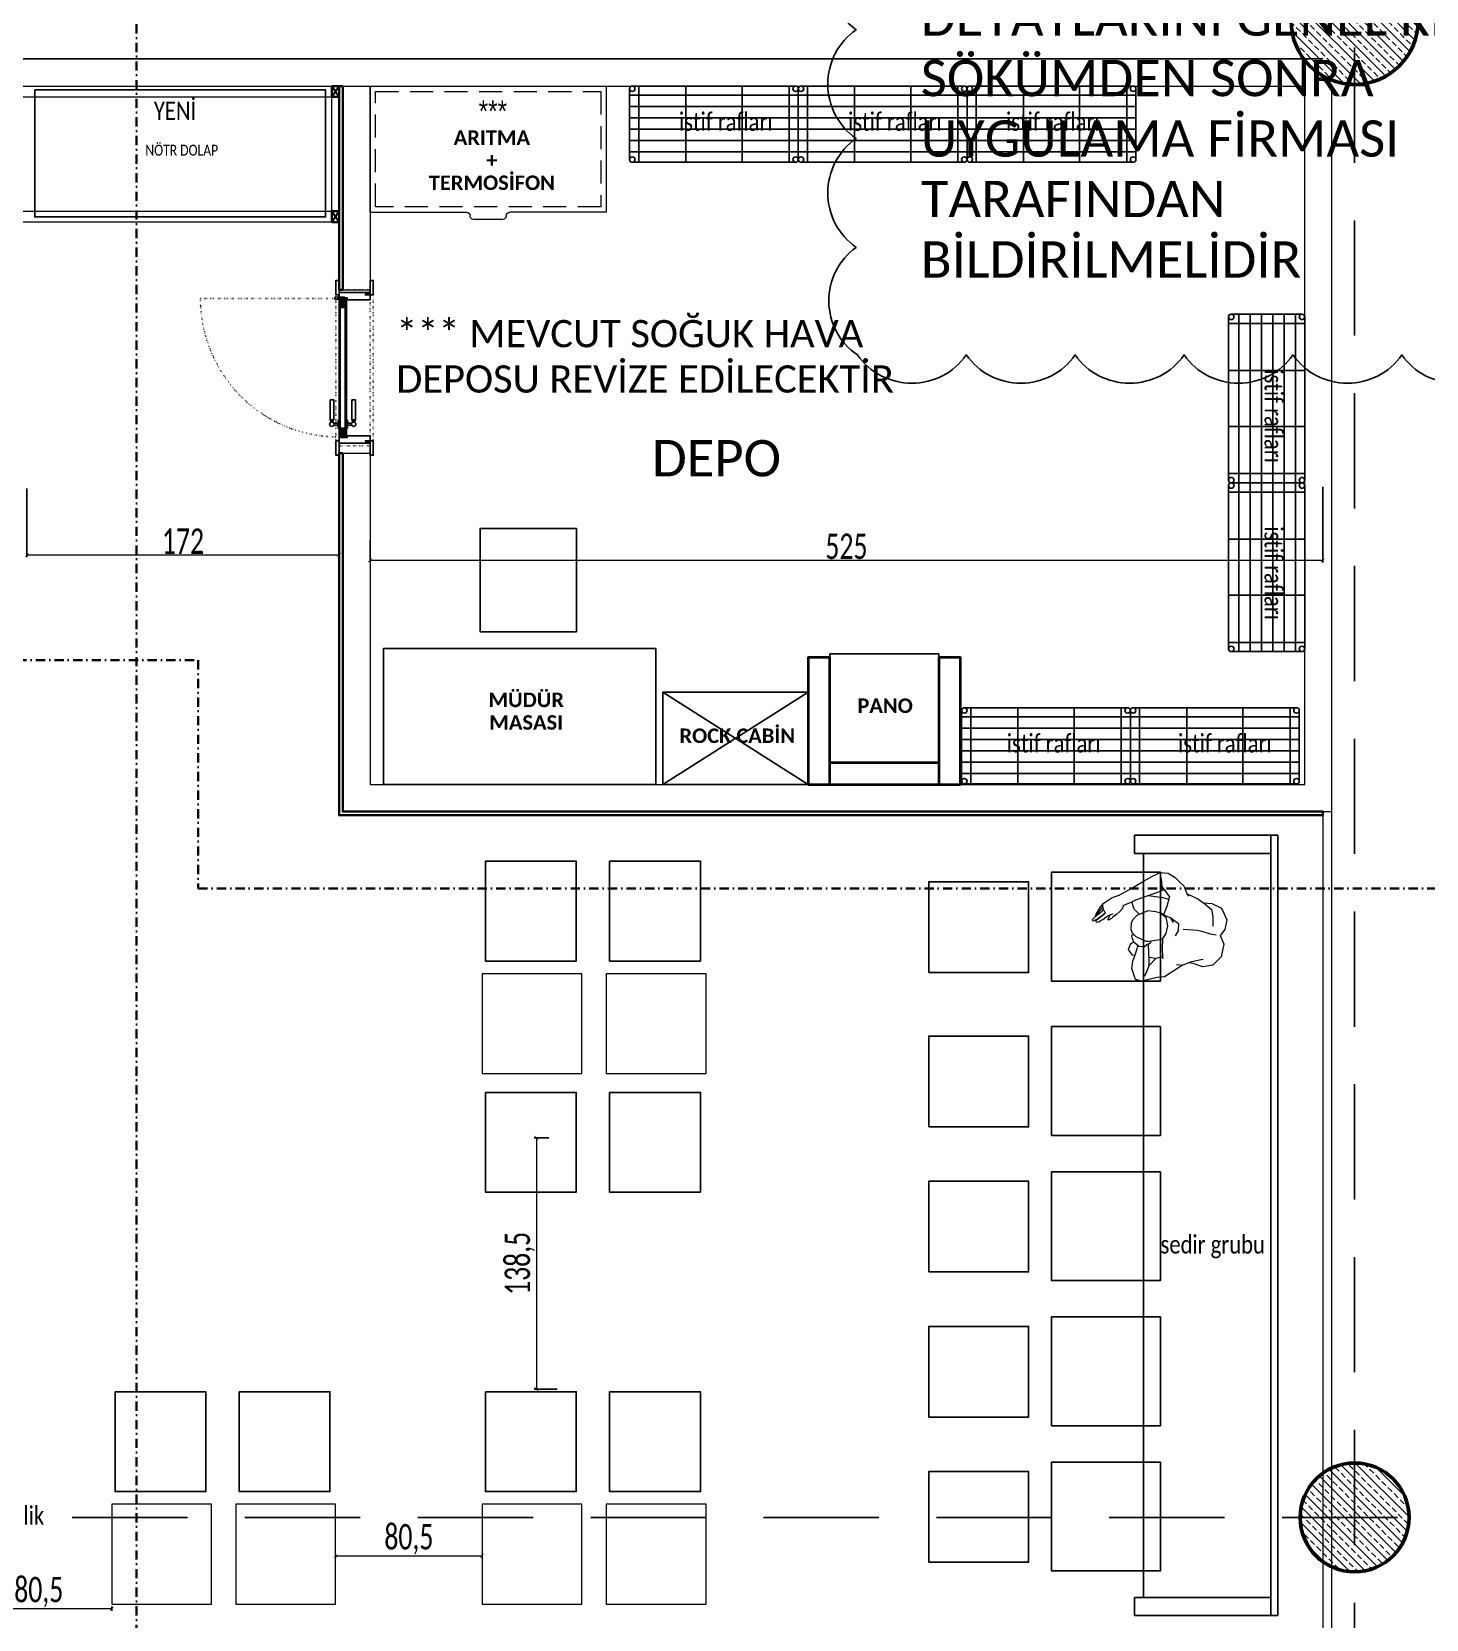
# Model space of a CAD drawing. Header units: millimetres. Extents: x -24 to 530668, y -246875 to -2983.
# Drawn here: x 260652 to 261420, y -106798 to -105923 of the extents above; entities that cross this region are included whole.
import ezdxf

# ---------------------------------------------------------------- set-up
doc = ezdxf.new("R2010")
doc.units = ezdxf.units.MM
doc.header["$PDMODE"] = 2
for name, pattern in [('ACAD_ISO07W100', [3, 0, -3]), ('DASHDOTX2', [50.8, 25.4, -12.7, 0, -12.7]), ('DASHED', [19.05, 12.7, -6.35]), ('DASHED2', [9.525, 6.35, -3.175])]:
    doc.linetypes.add(name, pattern=pattern)
doc.layers.get('0').update_dxf_attribs({"lineweight": 20})
for name, color, linetype in [('0-HSL-HTC', 253, 'Continuous'), ('a_grid_label_1_1', 9, 'Continuous'), ('a_outline_02', 1, 'Continuous'), ('a_text_1_1000_english', 7, 'Continuous'), ('kapı', 25, 'Continuous'), ('yazı', 11, 'Continuous')]:
    doc.layers.add(name, color=color, linetype=linetype)
for name, color, linetype, lineweight in [('A-RCON-1', 8, 'Continuous', 5), ('ahşap', 32, 'Continuous', 25), ('ahşap kesit', 30, 'Continuous', 30), ('alçıpan', 12, 'Continuous', 20), ('CAM', 141, 'Continuous', 0), ('demir-1', 103, 'Continuous', 20), ('elektrik panosu', 1, 'Continuous', 25), ('KP', 167, 'Continuous', 30), ('makineekipman', 156, 'Continuous', 20), ('mutfak ekipmanları', 167, 'Continuous', 25), ('t_kesitçizgisi', 7, 'DASHDOTX2', 30), ('t_mob kesit', 32, 'Continuous', 25), ('t_yazı', 23, 'Continuous', 25), ('tefris', 30, 'Continuous', 0), ('tefrişoturum', 59, 'Continuous', 25), ('tefrişyazı', 7, 'Continuous', 20), ('tezgahekipman', 146, 'Continuous', 20), ('X_S_COL_01$0$SC_COLS_SITU_E_SECT', 4, 'Continuous', 50), ('ölçü', 251, 'Continuous', 5)]:
    doc.layers.add(name, color=color, linetype=linetype, lineweight=lineweight)
doc.styles.add('OLUŞTURULMUŞ_STİL_1', font='arialbd.ttf')
doc.styles.get("Standard").update_dxf_attribs({"font": 'times.ttf', "height": 12})
doc.styles.add('style1', font='arial.ttf', dxfattribs={"height": 20})
doc.styles.add('text2', font='calibri.ttf', dxfattribs={"width": 0.8})
doc.styles.add('Ölçü50', font='calibri.ttf', dxfattribs={"width": 0.7})
doc.dimstyles.new('olcu10', dxfattribs={"dimtxt": 14, "dimasz": 2, "dimexe": 1.25, "dimexo": 0.625, "dimgap": 0.5, "dimtad": 1, "dimdec": 1, "dimrnd": 0.5, "dimzin": 9, "dimtxsty": 'Ölçü50', "dimblk": 'ARCHTICK', "dimcen": 2, "dimclrd": 256, "dimclre": 256, "dimclrt": 6, "dimazin": 2, "dimtfac": 1, "dimtdec": 1, "dimtix": 1, "dimtmove": 0, "dimatfit": 3, "dimldrblk": 'ARCHTICK', "dimfxl": 1, "dimlwd": -1, "dimarcsym": 0})
pattern_1 = [(135, (232235.527, -121067.091), (-4.490128, -4.490128), []), (135, (232235.527, -121062.601), (-4.490128, -4.490128), [3.175, -1.5875])]

# ---------------------------------------------------------------- blocks, each defined once
blk = doc.blocks.new('_ArchTick')
at = {"color": 0, "linetype": 'ByBlock', "const_width": 0.15}
blk.add_lwpolyline([(-0.5, -0.5), (0.5, 0.5)], dxfattribs=at)
blk = doc.blocks.new('*D650')
at = {"layer": 'DEFPOINTS', "color": 0, "transparency": 16777216}
for p in [(260937.12, -106532.78), (260929.71, -106671.33), (260941.8, -106671.33)]:
    blk.add_point(p, dxfattribs=at)
at = {"layer": 'ölçü', "lineweight": -2, "transparency": 16777216}
for p, q in [((260936.5, -106532.78), (260928.46, -106532.78)), ((260941.18, -106671.33), (260928.46, -106671.33))]:
    blk.add_line(p, q, dxfattribs=at)
at = {"layer": 'ölçü', "transparency": 16777216}
blk.add_line((260929.71, -106532.78), (260929.71, -106671.33), dxfattribs=at)
at = {"layer": 'ölçü', "transparency": 16777216, "xscale": 2, "yscale": 2, "zscale": 2}
for p, rotation in [((260929.71, -106532.78), 90), ((260929.71, -106671.33), 270)]:
    blk.add_blockref('_ArchTick', p, dxfattribs=dict(at, rotation=rotation))
at = {"layer": 'ölçü', "color": 6, "transparency": 16777216, "insert": (260920.58, -106602.06), "char_height": 14, "attachment_point": 5, "rotation": 90, "style": 'Ölçü50'}
blk.add_mtext('138,5', dxfattribs=at)
blk = doc.blocks.new('*D651')
at = {"layer": 'DEFPOINTS', "color": 0, "transparency": 16777216}
for p in [(260819.1, -106762.37), (260899.79, -106762.37), (260899.79, -106763.26)]:
    blk.add_point(p, dxfattribs=at)
at = {"layer": 'ölçü', "lineweight": -2, "transparency": 16777216}
for p, q in [((260819.1, -106763), (260819.1, -106764.51)), ((260899.79, -106763), (260899.79, -106764.51))]:
    blk.add_line(p, q, dxfattribs=at)
at = {"layer": 'ölçü', "transparency": 16777216}
blk.add_line((260819.1, -106763.26), (260899.79, -106763.26), dxfattribs=at)
at = {"layer": 'ölçü', "transparency": 16777216, "xscale": 2, "yscale": 2, "zscale": 2, "rotation": 180}
blk.add_blockref('_ArchTick', (260819.1, -106763.26), dxfattribs=at)
at = {"layer": 'ölçü', "transparency": 16777216, "xscale": 2, "yscale": 2, "zscale": 2}
blk.add_blockref('_ArchTick', (260899.79, -106763.26), dxfattribs=at)
at = {"layer": 'ölçü', "color": 6, "transparency": 16777216, "insert": (260859.44, -106754.13), "char_height": 14, "attachment_point": 5, "style": 'Ölçü50'}
blk.add_mtext('80,5', dxfattribs=at)
blk = doc.blocks.new('*D669')
at = {"layer": 'DEFPOINTS', "color": 0, "transparency": 16777216}
for p in [(261363.03, -106173.36), (260838.03, -106202.91), (261363.03, -106214.48)]:
    blk.add_point(p, dxfattribs=at)
at = {"layer": 'ölçü', "lineweight": -2, "transparency": 16777216}
for p, q in [((261363.03, -106173.99), (261363.03, -106215.73)), ((260838.03, -106203.54), (260838.03, -106215.73))]:
    blk.add_line(p, q, dxfattribs=at)
at = {"layer": 'ölçü', "transparency": 16777216}
blk.add_line((260838.03, -106214.48), (261363.03, -106214.48), dxfattribs=at)
at = {"layer": 'ölçü', "transparency": 16777216, "xscale": 2, "yscale": 2, "zscale": 2, "rotation": 180}
blk.add_blockref('_ArchTick', (260838.03, -106214.48), dxfattribs=at)
at = {"layer": 'ölçü', "transparency": 16777216, "xscale": 2, "yscale": 2, "zscale": 2}
blk.add_blockref('_ArchTick', (261363.03, -106214.48), dxfattribs=at)
at = {"layer": 'ölçü', "color": 6, "transparency": 16777216, "insert": (261100.53, -106206.81), "char_height": 14, "attachment_point": 5, "style": 'Ölçü50'}
blk.add_mtext('525', dxfattribs=at)
blk = doc.blocks.new('*D646')
at = {"layer": 'DEFPOINTS', "color": 0, "transparency": 16777216}
for p in [(260648.9, -106174.2), (260821.03, -106174.2), (260821.03, -106211.53)]:
    blk.add_point(p, dxfattribs=at)
at = {"layer": 'ölçü', "lineweight": -2, "transparency": 16777216}
for p, q in [((260648.9, -106174.83), (260648.9, -106212.78)), ((260821.03, -106174.83), (260821.03, -106212.78))]:
    blk.add_line(p, q, dxfattribs=at)
at = {"layer": 'ölçü', "transparency": 16777216}
blk.add_line((260648.9, -106211.53), (260821.03, -106211.53), dxfattribs=at)
at = {"layer": 'ölçü', "transparency": 16777216, "xscale": 2, "yscale": 2, "zscale": 2, "rotation": 180}
blk.add_blockref('_ArchTick', (260648.9, -106211.53), dxfattribs=at)
at = {"layer": 'ölçü', "transparency": 16777216, "xscale": 2, "yscale": 2, "zscale": 2}
blk.add_blockref('_ArchTick', (260821.03, -106211.53), dxfattribs=at)
at = {"layer": 'ölçü', "color": 6, "transparency": 16777216, "insert": (260734.97, -106203.92), "char_height": 14, "attachment_point": 5, "style": 'Ölçü50'}
blk.add_mtext('172', dxfattribs=at)
blk = doc.blocks.new('isttif rafı-flat-4')
for p, q in [((-1104.87, -1286.02), (-1104.87, -1379.02)), ((-1098.62, -1286.02), (-1098.62, -1379.02)), ((-1092.37, -1286.02), (-1092.37, -1379.02)), ((-1086.12, -1286.02), (-1086.12, -1379.02)), ((-1079.87, -1286.02), (-1079.87, -1379.02)), ((-1073.62, -1286.02), (-1073.62, -1379.02)), ((-1109.96, -1291.09), (-1067.96, -1291.09)), ((-1109.96, -1317.02), (-1067.96, -1317.02)), ((-1109.96, -1348.02), (-1067.96, -1348.02)), ((-1109.96, -1373.94), (-1067.96, -1373.94))]:
    blk.add_line(p, q)
blk.add_lwpolyline([(-1109.96, -1287.52), (-1109.96, -1377.52, 0.414214), (-1108.46, -1379.02), (-1069.46, -1379.02, 0.414214), (-1067.96, -1377.52), (-1067.96, -1287.52, 0.414214), (-1069.46, -1286.02), (-1108.46, -1286.02, 0.414214)], format="xyb", close=True)
for centre in [(-1108.46, -1287.52), (-1069.46, -1287.52), (-1108.46, -1377.52), (-1069.46, -1377.52)]:
    blk.add_circle(centre, 1.5)
blk = doc.blocks.new('A$C70273054-flat-1')
for p, q in [((-67, 130.2), (-67, 0)), ((2.5, 130.2), (-67, 130.2)), ((2.5, 130.2), (2.5, 77.1)), ((4.5, 75.1), (4.5, 75.1)), ((6.5, 57.1), (6.5, 73.1)), ((2.5, 0), (2.5, 53.1)), ((4.5, 55.1), (4.5, 55.1)), ((-67, 0), (2.5, 0))]:
    blk.add_line(p, q)
at = {"linetype": 'DASHED'}
blk.add_lwpolyline([(-0.5, 3), (-0.5, 127.2), (-64, 127.2), (-64, 3)], close=True, dxfattribs=at)
for centre, start, end in [((4.5, 77.1), 180, 270), ((4.5, 73.1), 0, 90), ((4.5, 53.1), 90, 180), ((4.5, 57.1), 270, 0)]:
    blk.add_arc(centre, 2, start, end)
at = {"style": 'style1', "width": 0.8}
blk.add_text('***', height=12, rotation=90, dxfattribs=at).set_placement((-47.18, 54.67))
blk = doc.blocks.new('dada')
for p, q in [((219967.82, -31810.1), (219965.63, -31815.29)), ((219973.43, -31806.86), (219967.82, -31810.1)), ((219980.49, -31806.97), (219973.43, -31806.86)), ((219984.71, -31810.01), (219980.49, -31806.97)), ((219988.56, -31808.22), (219984.71, -31810.01)), ((219993.91, -31808.37), (219988.56, -31808.22)), ((219998.88, -31812.26), (219993.91, -31808.37)), ((219965.63, -31815.29), (219966.32, -31821.02)), ((219967.93, -31820.3), (219969.4, -31817.13)), ((219969.4, -31817.13), (219969.8, -31816.05)), ((219984.28, -31815.56), (219984.55, -31812.14)), ((219984.57, -31817.26), (219984.28, -31815.56)), ((219984.6, -31818.7), (219984.57, -31817.26)), ((219984.6, -31820.52), (219984.6, -31818.7)), ((219993.96, -31816.3), (219988.77, -31815.1)), ((219997.59, -31817.95), (219993.96, -31816.3)), ((219999.73, -31822.23), (219997.59, -31817.95)), ((219999.67, -31813.16), (219998.88, -31812.26)), ((220000.91, -31818.54), (219999.67, -31813.16)), ((220000.18, -31823.15), (220000.91, -31818.54)), ((219964.1, -31826.49), (219961.55, -31828.75)), ((219963.56, -31829.8), (219964.1, -31826.49)), ((219964.1, -31826.49), (219966.74, -31822.57)), ((219966.32, -31821.02), (219966.1, -31823.52)), ((219966.74, -31822.57), (219967.93, -31820.3)), ((219983.43, -31830.57), (219984.36, -31825.28)), ((219984.36, -31825.28), (219984.72, -31822.78)), ((219984.72, -31822.78), (219984.6, -31820.52)), ((220001.59, -31826.62), (219999.73, -31822.23)), ((220002.81, -31832.98), (220001.59, -31826.62)), ((219955.53, -31834.58), (219954.16, -31838.39)), ((219961.55, -31828.75), (219955.53, -31834.58)), ((219981.99, -31833.12), (219978.94, -31834.02)), ((219985.92, -31833.89), (219981.99, -31833.12)), ((219988.07, -31839.19), (219985.66, -31836.85)), ((219988.02, -31838.63), (219985.92, -31833.89)), ((220002.93, -31833.11), (220001.86, -31831.93)), ((220006.66, -31835.82), (220002.93, -31833.11)), ((220008.27, -31838.35), (220006.66, -31835.82)), ((219954.16, -31838.39), (219950.29, -31846.24)), ((219954.91, -31845.07), (219953.11, -31845.59)), ((219959.4, -31844.48), (219954.91, -31845.07)), ((219964.26, -31841.56), (219959.4, -31844.48)), ((219962.84, -31845.25), (219959.4, -31844.48)), ((219970.62, -31847.5), (219962.84, -31845.25)), ((219964.25, -31845.64), (219964.26, -31841.56)), ((219965.95, -31838.14), (219964.26, -31841.56)), ((219965.95, -31838.14), (219964.98, -31837.71)), ((219970.28, -31839.47), (219965.95, -31838.14)), ((219975.28, -31840.42), (219970.28, -31839.47)), ((219975.15, -31840.74), (219972.56, -31847.46)), ((219978.82, -31839.44), (219975.15, -31840.74)), ((219983.21, -31839.4), (219978.82, -31839.44)), ((219987.64, -31841.51), (219983.21, -31839.4)), ((219989.39, -31844.89), (219987.64, -31841.51)), ((219988.07, -31839.19), (219988.02, -31838.63)), ((219988.47, -31841.63), (219988.07, -31839.19)), ((219989.1, -31844.08), (219988.47, -31841.63)), ((219993.46, -31842.32), (219988.64, -31842.96)), ((219989.4, -31845.86), (219989.1, -31844.08)), ((219989.4, -31847.79), (219989.39, -31844.89)), ((219999.27, -31842.1), (219993.46, -31842.32)), ((219997.01, -31853.72), (219997.93, -31845.57)), ((219997.93, -31845.57), (219997.61, -31842.23)), ((219999.27, -31842.1), (220002.34, -31845.71)), ((219999.97, -31848.98), (220002.34, -31845.71)), ((220002.34, -31845.71), (220003.54, -31847.27)), ((220010.11, -31841.56), (220008.27, -31838.35)), ((220011.49, -31845.77), (220010.11, -31841.56)), ((220010.84, -31850.1), (220011.49, -31845.77)), ((219950.29, -31846.24), (219950.45, -31849.81)), ((219950.45, -31849.81), (219955.8, -31853.26)), ((219955.8, -31853.26), (219959.9, -31853.53)), ((219959.9, -31853.53), (219963.48, -31853.17)), ((219963.15, -31854.85), (219963.36, -31853.18)), ((219963.48, -31853.17), (219967.29, -31852.84)), ((219967.29, -31852.84), (219968.82, -31852.87)), ((219969.08, -31849.16), (219968.58, -31852.23)), ((219968.58, -31852.23), (219970.19, -31855.43)), ((219968.58, -31852.23), (219968.58, -31852.23)), ((219970.59, -31848.03), (219969.08, -31849.16)), ((219970.97, -31847.21), (219970.59, -31848.03)), ((219972.17, -31846.32), (219970.97, -31847.21)), ((219972.17, -31846.32), (219972.92, -31846.53)), ((219972.56, -31847.46), (219972.17, -31849.01)), ((219972.17, -31849.01), (219973.41, -31854.95)), ((219985.09, -31857.09), (219988.91, -31851.81)), ((219988.91, -31851.81), (219989.4, -31847.79)), ((219993.17, -31859.66), (219997.01, -31853.72)), ((219997.01, -31853.72), (219999.97, -31848.98)), ((220003.54, -31847.27), (220008.04, -31848.65)), ((220003.67, -31858.47), (220007.38, -31854.47)), ((220007.38, -31854.47), (220010.84, -31850.1)), ((220010.84, -31850.1), (220010.84, -31850.1)), ((219965.64, -31857.49), (219963.15, -31854.85)), ((219968.51, -31857.12), (219965.64, -31857.49)), ((219970.32, -31855.52), (219968.51, -31857.12)), ((219970.19, -31855.43), (219971.96, -31856.56)), ((219971.96, -31856.56), (219973.39, -31857.25)), ((219973.39, -31857.25), (219974.3, -31857.1)), ((219973.41, -31854.95), (219974.93, -31857.36)), ((219974.3, -31857.1), (219974, -31855.88)), ((219974.93, -31857.36), (219976.56, -31858.48)), ((219976.56, -31858.48), (219980.28, -31859.2)), ((219980.28, -31859.2), (219982.44, -31858.76)), ((219982.44, -31858.76), (219985.09, -31857.09)), ((219985.8, -31856.21), (219987.9, -31859.37)), ((219987.9, -31859.37), (219991.64, -31861.58)), ((219988.57, -31865.91), (219991.64, -31861.58)), ((219991.64, -31861.58), (219993.17, -31859.66)), ((219998.72, -31863.72), (220003.67, -31858.47)), ((219980.08, -31870.45), (219978.82, -31871.79)), ((219978.82, -31871.79), (219978.86, -31872.05)), ((219978.86, -31872.05), (219979.15, -31872.17)), ((219979.15, -31872.17), (219981.22, -31871.84)), ((219981.05, -31869.82), (219980.08, -31870.45)), ((219980.27, -31873.42), (219981.5, -31872.16)), ((219983.16, -31868.07), (219981.05, -31869.82)), ((219981.22, -31871.84), (219982.18, -31871.28)), ((219981.5, -31872.16), (219982.18, -31871.28)), ((219982.18, -31871.28), (219982.73, -31870.18)), ((219984.86, -31866.77), (219983.16, -31868.07)), ((219986.8, -31865.87), (219984.86, -31866.77)), ((219988.57, -31865.91), (219986.8, -31865.87)), ((219993.34, -31869.51), (219991.22, -31872.75)), ((219993.34, -31869.51), (219998.72, -31863.72)), ((219976.27, -31878.1), (219976.66, -31876.87)), ((219976.41, -31878.38), (219976.27, -31878.1)), ((219976.79, -31878.46), (219976.41, -31878.38)), ((219976.48, -31879.78), (219978.12, -31877.92)), ((219976.62, -31880.37), (219976.48, -31879.78)), ((219976.88, -31880.62), (219976.62, -31880.37)), ((219976.66, -31876.87), (219977.52, -31876.06)), ((219977.86, -31877.77), (219976.79, -31878.46)), ((219979.16, -31879.29), (219976.88, -31880.62)), ((219977.52, -31876.06), (219978.45, -31875.03)), ((219978.67, -31877.01), (219977.86, -31877.77)), ((219978.12, -31877.92), (219979.05, -31877.16)), ((219978.45, -31875.03), (219979.15, -31874.38)), ((219980.13, -31875.83), (219978.67, -31877.01)), ((219979.05, -31877.16), (219980.26, -31876.22)), ((219979.15, -31874.38), (219980.27, -31873.42)), ((219981.04, -31877.69), (219979.16, -31879.29)), ((219981.25, -31878.56), (219979.16, -31879.29)), ((219979.44, -31879.52), (219979.16, -31879.29)), ((219981.03, -31879.23), (219979.44, -31879.52)), ((219982.07, -31874.36), (219980.13, -31875.83)), ((219980.26, -31876.22), (219981.28, -31875.32)), ((219984.29, -31878.28), (219981.03, -31879.23)), ((219982.21, -31876.84), (219981.04, -31877.69)), ((219983.47, -31877.43), (219981.25, -31878.56)), ((219981.28, -31875.32), (219982.23, -31874.56)), ((219982.23, -31874.56), (219982.07, -31874.36)), ((219982.21, -31876.84), (219983.86, -31875.88)), ((219982.23, -31874.56), (219983.86, -31875.88)), ((219985.17, -31876.82), (219983.47, -31877.43)), ((219983.86, -31875.88), (219986.68, -31877.05)), ((219986.68, -31877.05), (219984.29, -31878.28)), ((219985.98, -31876.82), (219985.17, -31876.82)), ((219987.88, -31875.86), (219986.68, -31877.05)), ((219991.22, -31872.75), (219987.88, -31875.86))]:
    blk.add_line(p, q)
blk = doc.blocks.new('60lik')
at = {"layer": 'KP'}
blk.add_lwpolyline([(260700.19, -106004.33), (260704.19, -106004.33), (260704.19, -106010.33), (260700.19, -106010.33), (260700.19, -106004.33), (260704.19, -106010.33), (260704.19, -106004.33), (260700.19, -106010.33)], dxfattribs=at)
blk = doc.blocks.new('*D628')
at = {"layer": 'DEFPOINTS', "color": 0, "transparency": 16777216}
for p in [(260695.69, -106792.37), (260695.69, -106792.37), (260425.19, -106794.77)]:
    blk.add_point(p, dxfattribs=at)
at = {"layer": 'ölçü', "lineweight": -2, "transparency": 16777216}
for p, q in [((260425.19, -106794.15), (260425.19, -106791.12)), ((260695.69, -106791.75), (260695.69, -106791.12))]:
    blk.add_line(p, q, dxfattribs=at)
at = {"layer": 'ölçü', "transparency": 16777216}
blk.add_line((260425.19, -106792.37), (260695.69, -106792.37), dxfattribs=at)
at = {"layer": 'ölçü', "transparency": 16777216, "xscale": 2, "yscale": 2, "zscale": 2, "rotation": 180}
blk.add_blockref('_ArchTick', (260425.19, -106792.37), dxfattribs=at)
at = {"layer": 'ölçü', "transparency": 16777216, "xscale": 2, "yscale": 2, "zscale": 2}
blk.add_blockref('_ArchTick', (260695.69, -106792.37), dxfattribs=at)
at = {"layer": 'ölçü', "color": 6, "transparency": 16777216, "insert": (260560.44, -106783.24), "char_height": 14, "attachment_point": 5, "style": 'Ölçü50'}
blk.add_mtext('270,5', dxfattribs=at)
blk = doc.blocks.new('*D636')
at = {"layer": 'DEFPOINTS', "color": 0, "transparency": 16777216}
for p in [(260615.32, -106782.04), (260695.69, -106791.12), (260695.69, -106792.37)]:
    blk.add_point(p, dxfattribs=at)
at = {"layer": 'ölçü', "lineweight": -2, "transparency": 16777216}
for p, q in [((260615.32, -106782.66), (260615.32, -106793.62)), ((260695.69, -106791.75), (260695.69, -106793.62))]:
    blk.add_line(p, q, dxfattribs=at)
at = {"layer": 'ölçü', "transparency": 16777216}
blk.add_line((260615.32, -106792.37), (260695.69, -106792.37), dxfattribs=at)
at = {"layer": 'ölçü', "transparency": 16777216, "xscale": 2, "yscale": 2, "zscale": 2, "rotation": 180}
blk.add_blockref('_ArchTick', (260615.32, -106792.37), dxfattribs=at)
at = {"layer": 'ölçü', "transparency": 16777216, "xscale": 2, "yscale": 2, "zscale": 2}
blk.add_blockref('_ArchTick', (260695.69, -106792.37), dxfattribs=at)
at = {"layer": 'ölçü', "color": 6, "transparency": 16777216, "insert": (260655.51, -106783.24), "char_height": 14, "attachment_point": 5, "style": 'Ölçü50'}
blk.add_mtext('80,5', dxfattribs=at)
blk = doc.blocks.new('kapıdetay')
at = {"ltscale": 0.2}
h = blk.add_hatch(dxfattribs=at)
h.set_pattern_fill('ANSI31', color=251, scale=0.2)
h.set_pattern_definition([(45, (-560329.91457, -186215.0068), (-0.44901280605, 0.44901280605), [])])
h.paths.add_polyline_path([(9.8, -4.4), (4.8, -4.4), (4.8, -4.2), (5.2, -4.2), (5.2, -1.6), (9.8, -1.6)])
h = blk.add_hatch(dxfattribs=at)
h.set_pattern_fill('ANSI31', color=251, scale=0.2)
h.set_pattern_definition([(45, (-560326.91455, -186218.00687), (-0.44901280605, 0.44901280605), [])])
h.paths.add_polyline_path([(81.2, -1.6), (81.2, -4.4), (76.2, -4.4), (76.2, -1.6)])
at = {"linetype": 'ACAD_ISO07W100', "ltscale": 0.2}
blk.add_line((4.8, -1), (4.8, 75.4), dxfattribs=at)
at = {"ltscale": 0.2}
for p, q in [((4.1, -4.2), (4.1, 0.02)), ((5.2, -4.2), (5.2, 0.02)), ((71.67, 4), (60.6, 4)), ((60.6, 3.75), (60.6, 4)), ((60.6, 2.25), (60.6, 3.75)), ((60.6, 2.25), (60.6, 2)), ((71.67, 2), (60.6, 2)), ((71.67, 2), (60.6, 2)), ((71.67, 3.75), (71.67, 4)), ((71.67, 2.25), (71.67, 3.75)), ((71.67, 3.75), (72.28, 3.75)), ((71.67, 2.25), (71.67, 2)), ((71.67, 2.25), (72.28, 2.25)), ((72.28, 3.63), (72.28, 3.75)), ((72.28, 2.37), (72.28, 3.63)), ((72.28, 3.63), (73.07, 3.63)), ((72.28, 2.37), (72.28, 2.25)), ((72.28, 2.37), (73.07, 2.37)), ((73.57, 1.9), (73.57, -0.49)), ((74.7, 1.9), (74.7, -0.49)), ((4.1, -4.2), (4.5, -4.2)), ((4.5, -4.2), (4.5, -0.19)), ((4.8, -4.2), (4.8, -0.19)), ((4.8, -1), (81.2, -1)), ((4.8, -5), (4.8, -1)), ((4.8, -1.6), (81.2, -1.6)), ((5.2, -4.2), (4.8, -4.2)), ((4.8, -4.4), (81.2, -4.4)), ((4.8, -5), (81.2, -5)), ((9.8, -4.4), (9.8, -1.6)), ((71.67, -8), (60.6, -8)), ((71.67, -8), (60.6, -8)), ((60.6, -8.25), (60.6, -8)), ((60.6, -8.25), (60.6, -9.75)), ((71.67, -8.25), (71.67, -8)), ((71.67, -8.25), (71.67, -9.75)), ((71.67, -8.25), (72.28, -8.25)), ((76.36, -0.49), (71.91, -0.49)), ((71.91, -0.49), (71.91, -0.99)), ((71.91, -5.51), (71.91, -5.01)), ((76.36, -5.51), (71.91, -5.51)), ((72.28, -8.37), (72.28, -8.25)), ((72.28, -8.37), (72.28, -9.63)), ((72.28, -8.37), (73.07, -8.37)), ((73.57, -7.9), (73.57, -5.51)), ((74.7, -7.9), (74.7, -5.51)), ((76.2, -4.4), (76.2, -1.6)), ((81.2, -5), (81.2, -1)), ((60.6, -9.75), (60.6, -10)), ((71.67, -10), (60.6, -10)), ((71.67, -9.75), (71.67, -10)), ((71.67, -9.75), (72.28, -9.75)), ((72.28, -9.63), (72.28, -9.75)), ((72.28, -9.63), (73.07, -9.63))]:
    blk.add_line(p, q, dxfattribs=at)
for points in [[(-5.2, -1), (2.8, -1), (2.8, 0.8), (-5.2, 0.8)], [(91.2, -1), (83.2, -1), (83.2, 0.8), (91.2, 0.8)], [(76.36, -0.49), (76.36, -1), (71.91, -1), (71.91, -0.49)], [(76.36, -5.51), (76.36, -5), (71.91, -5), (71.91, -5.51)], [(2.3, -15.5), (2.8, -15.5), (2.8, -19.8), (-5.2, -19.8), (-5.2, -18), (2.3, -18), (2.3, -15.5)], [(83.7, -15.5), (83.2, -15.5), (83.2, -19.8), (91.2, -19.8), (91.2, -18), (83.7, -18), (83.7, -15.5)]]:
    blk.add_lwpolyline(points, close=True, dxfattribs=at)
at = {"linetype": 'ACAD_ISO07W100', "ltscale": 0.2}
for points in [[(2.8, 0.8), (83.2, 0.8)], [(0, -18), (0, -1)], [(86, -18), (86, -1)], [(2.8, -19.8), (83.2, -19.8)], [(80.5, -18), (5.5, -18)]]:
    blk.add_lwpolyline(points, dxfattribs=at)
at = {"ltscale": 0.2}
for points in [[(1.5, -18), (5.5, -18), (5.5, -5.5), (4.5, -5.5), (4.5, -1), (1.5, -1), (1.5, -18)], [(84.5, -18), (80.5, -18), (80.5, -5.5), (81.5, -5.5), (81.5, -1), (84.5, -1), (84.5, -18)]]:
    blk.add_lwpolyline(points, dxfattribs=at)
blk.add_circle((4.65, 0.6), 0.8, dxfattribs=at)
at = {"linetype": 'ACAD_ISO07W100', "ltscale": 0.2}
blk.add_arc((4.89, -0.91), 76.31, 359.93601, 90.06401, dxfattribs=at)
at = {"ltscale": 0.2}
blk.add_ellipse((74.13, 3), major_axis=(0, 1.23), ratio=0.999304, start_param=1.570796315237618, end_param=7.853981622417204, dxfattribs=at)
at = {"ltscale": 0.2, "extrusion": (0, 0, -1)}
blk.add_ellipse((74.13, -9), major_axis=(0, 1.23), ratio=0.999304, start_param=4.712389, end_param=10.995574, dxfattribs=at)

msp = doc.modelspace()

# ---------------------------------------------------------------- hatches: boundary and pattern name
at = {"layer": '0-HSL-HTC'}
h = msp.add_hatch(dxfattribs=at)
h.set_pattern_fill('ANSI33', color=12, angle=90, style=0)
h.set_pattern_definition(pattern_1)
edge = h.paths.add_edge_path()
edge.add_arc((261380.527, -105917.091), 35, 0, 360)
h = msp.add_hatch(dxfattribs=at)
h.set_pattern_fill('ANSI33', color=12, angle=90, style=0)
h.set_pattern_definition(pattern_1)
edge = h.paths.add_edge_path()
edge.add_arc((261380.527, -106742.091), 30, 0, 360)

# ---------------------------------------------------------------- linework, layer by layer
at = {"layer": 'a_grid_label_1_1', "linetype": 'DASHED2', "ltscale": 10}
for p, q in [((261380.527, -108567.091, -17966.192), (261380.527, -105304.828, -17966.192)), ((258864.135, -106742.091, -17966.192), (262131.929, -106742.091, -17966.192))]:
    msp.add_line(p, q, dxfattribs=at)
at = {"layer": 'a_outline_02'}
msp.add_line((261363.027, -105938.026), (259353.027, -105938.026), dxfattribs=at)
at = {"layer": 'ahşap'}
msp.add_lwpolyline([(260995.507, -106263.026), (260995.507, -106338.026), (260845.507, -106338.026), (260845.507, -106263.026), (260995.507, -106263.026)], dxfattribs=at)
at = {"layer": 'ahşap kesit'}
for points in [[(260823.027, -105953.026), (260821.027, -105953.026), (260821.027, -106065.345), (260823.027, -106065.345)], [(260823.027, -106155.364), (260821.027, -106155.364), (260821.027, -106355.026), (261363.057, -106355.026), (261363.057, -106353.026), (260823.027, -106353.026)]]:
    msp.add_lwpolyline(points, close=True, dxfattribs=at)
at = {"layer": 'alçıpan'}
for p, q in [((259283.027, -105938.026), (261363.027, -105938.026)), ((259283.027, -105953.026), (261353.027, -105953.026)), ((260823.027, -105953.026), (260823.027, -106065.345)), ((260838.027, -105953.026), (260838.027, -106065.345)), ((260823.027, -106155.364), (260823.027, -106353.026)), ((260838.027, -106155.364), (260838.027, -106338.026)), ((260838.027, -106338.026), (261353.056, -106338.026)), ((260823.027, -106353.026), (261368.057, -106353.026))]:
    msp.add_line(p, q, dxfattribs=at)
for points in [[(261353.056, -106338.026), (261353.027, -105953.027)], [(261368.057, -106353.026), (261368.027, -105953.026)], [(260823.027, -106065.345), (260838.027, -106065.345)], [(260823.027, -106155.364), (260838.027, -106155.364)], [(261348.057, -106353.027), (261348.057, -106353.026)]]:
    msp.add_lwpolyline(points, dxfattribs=at)
at = {"layer": 'CAM'}
msp.add_line((261363.057, -106353.026), (261363.057, -106811.103), dxfattribs=at)
msp.add_lwpolyline([(261368.057, -106811.109), (261368.057, -106353.026)], dxfattribs=at)
at = {"layer": 'demir-1'}
for points in [[(259583.027, -105959.026), (260821.027, -105959.026)], [(260817.027, -106028.026), (260817.027, -105953.026)], [(260821.027, -106028.026), (260821.027, -105953.026)], [(259583.027, -106022.026), (260821.027, -106022.026)], [(260821.027, -106028.026), (259583.027, -106028.026)]]:
    msp.add_lwpolyline(points, dxfattribs=at)
at = {"layer": 'elektrik panosu'}
for p, q in [((261079.421, -106287.242), (260999.421, -106338.026)), ((260999.421, -106287.242), (261079.421, -106338.026))]:
    msp.add_line(p, q, dxfattribs=at)
for points in [[(261091.421, -106326.026), (261091.421, -106266.026), (261151.421, -106266.026), (261151.421, -106326.026), (261091.421, -106326.026)], [(261079.421, -106338.026), (260999.421, -106338.026), (260999.421, -106287.242), (261079.421, -106287.242)], [(261079.421, -106287.242), (261079.421, -106338.026)]]:
    msp.add_lwpolyline(points, dxfattribs=at)
at = {"layer": 'elektrik panosu', "lineweight": 35}
for points in [[(261091.421, -106338.026), (261091.421, -106268.026), (261079.421, -106268.026), (261079.421, -106338.026), (261163.421, -106338.026)], [(261163.421, -106338.026), (261163.421, -106268.026), (261151.421, -106268.026), (261151.421, -106338.026)], [(261151.421, -106326.026), (261091.421, -106326.026)]]:
    msp.add_lwpolyline(points, dxfattribs=at)
at = {"layer": 'mutfak ekipmanları', "elevation": 0}
msp.add_lwpolyline([(260653.298, -105955.162), (260813.504, -105955.162), (260813.504, -106025.162), (260653.298, -106025.162)], close=True, dxfattribs=at)
at = {"layer": 't_kesitçizgisi', "ltscale": 0.2}
for p, q in [((260709.4, -105857.384, 0), (260709.4, -108580.072, 0)), ((259125.181, -106269.571, 0), (260743.391, -106269.571, 0))]:
    msp.add_line(p, q, dxfattribs=at)
at = {"layer": 't_kesitçizgisi', "ltscale": 0.2, "elevation": 0}
msp.add_lwpolyline([(260743.391, -106269.571), (260743.391, -106395.42), (261554.033, -106395.42)], dxfattribs=at)
at = {"layer": 't_mob kesit'}
for p, q in [((261334.311, -106366.005), (261334.311, -106796.243)), ((261338.311, -106796.243), (261338.311, -106366.005))]:
    msp.add_line(p, q, dxfattribs=at)
for points in [[(261334.311, -106376.005), (261259.311, -106376.005), (261259.311, -106366.005), (261338.311, -106366.005)], [(261264.311, -106786.243), (261264.311, -106376.005)], [(261338.311, -106796.243), (261259.311, -106796.243), (261259.311, -106786.243), (261334.311, -106786.243)]]:
    msp.add_lwpolyline(points, dxfattribs=at)
for points in [[(261273.586, -106386.473), (261273.586, -106446.473), (261213.586, -106446.473), (261213.586, -106386.473)], [(261273.586, -106471.538), (261273.586, -106531.538), (261213.586, -106531.538), (261213.586, -106471.538)], [(261273.586, -106551.554), (261273.586, -106611.554), (261213.586, -106611.554), (261213.586, -106551.554)], [(261273.586, -106631.569), (261273.586, -106691.569), (261213.586, -106691.569), (261213.586, -106631.569)], [(261273.586, -106711.585), (261273.586, -106771.585), (261213.586, -106771.585), (261213.586, -106711.585)]]:
    msp.add_lwpolyline(points, close=True, dxfattribs=at)
at = {"layer": 'tefris', "linetype": 'Continuous'}
for points in [[(260899.787, -106442.448), (260899.787, -106497.448), (260954.787, -106497.448), (260954.787, -106442.448), (260899.787, -106442.448)], [(260968.196, -106442.448), (260968.196, -106497.448), (261023.196, -106497.448), (261023.196, -106442.448), (260968.196, -106442.448)], [(260695.692, -106734.871), (260695.692, -106789.871), (260750.692, -106789.871), (260750.692, -106734.871), (260695.692, -106734.871)], [(260764.101, -106734.871), (260764.101, -106789.871), (260819.101, -106789.871), (260819.101, -106734.871), (260764.101, -106734.871)], [(260899.787, -106734.871), (260899.787, -106789.871), (260954.787, -106789.871), (260954.787, -106734.871), (260899.787, -106734.871)], [(260968.196, -106734.871), (260968.196, -106789.871), (261023.196, -106789.871), (261023.196, -106734.871), (260968.196, -106734.871)]]:
    msp.add_lwpolyline(points, dxfattribs=at)
at = {"layer": 'tefrişoturum'}
for points in [[(260951.718, -106196.922), (260951.718, -106253.844), (260898.667, -106253.844), (260898.667, -106196.922)], [(260901.631, -106380.408), (260901.631, -106435.408), (260951.631, -106435.408), (260951.631, -106380.408)], [(260970.04, -106380.408), (260970.04, -106435.408), (261020.04, -106435.408), (261020.04, -106380.408)], [(261145.857, -106441.708), (261200.857, -106441.708), (261200.857, -106391.708), (261145.857, -106391.708)], [(261145.857, -106526.774), (261200.857, -106526.774), (261200.857, -106476.774), (261145.857, -106476.774)], [(260901.631, -106507.782), (260901.631, -106562.782), (260951.631, -106562.782), (260951.631, -106507.782)], [(260970.04, -106507.782), (260970.04, -106562.782), (261020.04, -106562.782), (261020.04, -106507.782)], [(261145.857, -106606.789), (261200.857, -106606.789), (261200.857, -106556.789), (261145.857, -106556.789)], [(261145.857, -106686.804), (261200.857, -106686.804), (261200.857, -106636.804), (261145.857, -106636.804)], [(260697.536, -106672.832), (260697.536, -106727.832), (260747.536, -106727.832), (260747.536, -106672.832)], [(260765.945, -106672.832), (260765.945, -106727.832), (260815.945, -106727.832), (260815.945, -106672.832)], [(260901.631, -106672.832), (260901.631, -106727.832), (260951.631, -106727.832), (260951.631, -106672.832)], [(260970.04, -106672.832), (260970.04, -106727.832), (261020.04, -106727.832), (261020.04, -106672.832)], [(261145.857, -106766.82), (261200.857, -106766.82), (261200.857, -106716.82), (261145.857, -106716.82)]]:
    msp.add_lwpolyline(points, close=True, dxfattribs=at)
at = {"layer": 'X_S_COL_01$0$SC_COLS_SITU_E_SECT'}
for centre, radius in [((261380.527, -105917.091), 35), ((261380.527, -106742.091), 30)]:
    msp.add_circle(centre, radius, dxfattribs=at)
at = {"layer": 'yazı'}
msp.add_lwpolyline([(261105.895, -105853.928, -0.5205671), (261165.895, -105853.928, -0.5205671), (261225.895, -105853.928, -0.5205671), (261285.895, -105853.928, -0.5205671), (261345.895, -105853.928, -0.5205671), (261405.895, -105853.928, -0.5205671), (261465.895, -105853.928, -0.5205671), (261492.586, -105887.237, -0.5205671), (261492.586, -105947.237, -0.5205671), (261492.586, -106007.237, -0.5205671), (261492.586, -106067.237, -0.5205671), (261466.594, -106101.245, -0.5205671), (261406.594, -106101.245, -0.5205671), (261346.594, -106101.245, -0.5205671), (261286.594, -106101.245, -0.5205671), (261226.594, -106101.245, -0.5205671), (261166.594, -106101.245, -0.5205671), (261106.594, -106101.245, -0.5205671), (261105.895, -106041.944, -0.5205671), (261105.895, -105981.944, -0.5205671), (261105.895, -105921.944, -0.5205671)], format="xyb", close=True, dxfattribs=at)

# ---------------------------------------------------------------- block references
at = {"layer": 'A-RCON-1', "xscale": -1, "rotation": 256.7058778140276}
msp.add_blockref('dada', (241678.572, -327825.674, 0), dxfattribs=at)
at = {"layer": 'demir-1'}
msp.add_blockref('60lik', (116.841, 51.306), dxfattribs=at)
at = {"layer": 'kapı', "xscale": -1, "rotation": 90}
msp.add_blockref('kapıdetay', (260820.027, -106065.345), dxfattribs=at)
at = {"layer": 'makineekipman'}
msp.add_blockref('60lik', (116.841, -17.694), dxfattribs=at)
at = {"layer": 'mutfak ekipmanları'}
for p, rotation in [((262360.045, -107062.989), 270), ((262453.045, -107062.989), 270), ((262546.045, -107062.989), 270), ((260243.087, -107457.793), 180), ((260243.087, -107550.793), 180), ((262543.042, -107405.685), 270), ((262636.042, -107405.685), 270)]:
    msp.add_blockref('isttif rafı-flat-4', p, dxfattribs=dict(at, rotation=rotation))
at = {"layer": 'tezgahekipman', "xscale": -1, "rotation": 90}
msp.add_blockref('A$C70273054-flat-1', (260968.227, -106020.026), dxfattribs=at)

# ---------------------------------------------------------------- texts
at = {"layer": 'a_text_1_1000_english', "color": 3, "insert": (261141.538, -105871.94), "char_height": 20, "width": 377.99207, "attachment_point": 1}
msp.add_mtext('{\\fCalibri|b0|i0|c162|p34;SOĞUK HAVA DEPOSUNUN DETAYLARINI GENEL KIRIM SÖKÜMDEN SONRA UYGULAMA FİRMASI TARAFINDAN BİLDİRİLMELİDİR}', dxfattribs=at)
at = {"layer": 'a_text_1_1000_english', "width": 377.99207, "attachment_point": 1}
for s, insert, char_height in [('{\\fCalibri|b0|i0|c162|p34;*** MEVCUT SOĞUK HAVA\\PDEPOSU REVİZE EDİLECEKTİR}', (260852.486, -106082.001), 15), ('{\\fCalibri|b0|i0|c162|p34;DEPO}', (260993.378, -106148.191), 20)]:
    msp.add_mtext(s, dxfattribs=dict(at, insert=insert, char_height=char_height))
at = {"layer": 't_yazı', "linetype": 'ByBlock', "char_height": 8, "width": 99.38892, "attachment_point": 2, "line_spacing_factor": 0.933337, "style": 'OLUŞTURULMUŞ_STİL_1'}
for s, insert in [('{\\fCalibri|b1|i0|c162|p34;ARITMA\\P+\\PTERMOSİFON}', (260905.171, -105977.443)), ('{\\fCalibri|b1|i0|c162|p34;MÜDÜR \\PMASASI}', (260924.098, -106287.389)), ('{\\fCalibri|b1|i0|c162|p34;PANO}', (261121.859, -106290.62)), ('{\\fCalibri|b1|i0|c162|p34;ROCK CABİN}', (261040.396, -106307.184))]:
    msp.add_mtext(s, dxfattribs=dict(at, insert=insert))
at = {"layer": 'tefrişyazı', "char_height": 10, "attachment_point": 1, "style": 'text2'}
for s, insert in [('istif rafları ', (261008.247, -105967.711)), ('istif rafları ', (261101.449, -105967.711)), ('istif rafları ', (261188.47, -105967.711)), ('istif rafları ', (261188.938, -106310.407)), ('istif rafları ', (261283.241, -106310.407)), ('sedir grubu', (261273.586, -106586.63)), ('Hediyelik', (260611.853, -106736.059, -0.061))]:
    msp.add_mtext_dynamic_manual_height_columns(s, width=246.36665, gutter_width=1, heights=[0], dxfattribs=dict(at, insert=insert))
at = {"layer": 'tefrişyazı', "char_height": 10, "attachment_point": 1, "rotation": 270, "style": 'text2'}
for insert in [(261340.921, -106109.16), (261340.921, -106195.732)]:
    msp.add_mtext_dynamic_manual_height_columns('istif rafları ', width=246.36665, gutter_width=1, heights=[0], dxfattribs=dict(at, insert=insert))
at = {"layer": 'yazı', "attachment_point": 1, "style": 'text2'}
for s, insert, char_height in [('{\\C3;YENİ}', (260718.919, -105961.69, 0), 10), ('NÖTR DOLAP', (260714.265, -105985.376), 6)]:
    msp.add_mtext_dynamic_manual_height_columns(s, width=527.00794, gutter_width=12.5, heights=[0], dxfattribs=dict(at, insert=insert, char_height=char_height))

# ---------------------------------------------------------------- dimensions: what is measured, and where the dimension line sits
at = {"layer": 'ölçü'}
for base, p1, p2, picture, middle in [((260821.027, -106211.527), (260648.903, -106174.204), (260821.027, -106174.204), '*D646', (260734.965, -106203.924)), ((261363.033, -106214.481), (260838.027, -106202.91), (261363.033, -106173.361), '*D669', (261100.53, -106206.809))]:
    dim = msp.add_linear_dim(base=base, p1=p1, p2=p2, dimstyle='olcu10', override={"dimtmove": 1}, dxfattribs=at)
    dim.commit()
    dim.dimension.update_dxf_attribs({"geometry": picture, "text_midpoint": middle})
dim = msp.add_linear_dim(base=(260929.71233, -106671.33171), p1=(260937.12379, -106532.78172), p2=(260941.80392, -106671.33171), angle=90, dimstyle='olcu10', dxfattribs=at)
dim.commit()
dim.dimension.update_dxf_attribs({"geometry": '*D650', "text_midpoint": (260920.58079, -106602.05671)})
for base, p1, p2, picture, middle in [((260899.787, -106763.265), (260819.101, -106762.371), (260899.787, -106762.371), '*D651', (260859.444, -106754.133)), ((260695.692, -106792.371), (260425.188, -106794.771), (260695.692, -106792.371), '*D628', (260560.44, -106783.24)), ((260695.692, -106792.371), (260615.322, -106782.039), (260695.692, -106791.121), '*D636', (260655.507, -106783.24))]:
    dim = msp.add_linear_dim(base=base, p1=p1, p2=p2, dimstyle='olcu10', dxfattribs=at)
    dim.commit()
    dim.dimension.update_dxf_attribs({"geometry": picture, "text_midpoint": middle})

doc.saveas('drawing.dxf')
